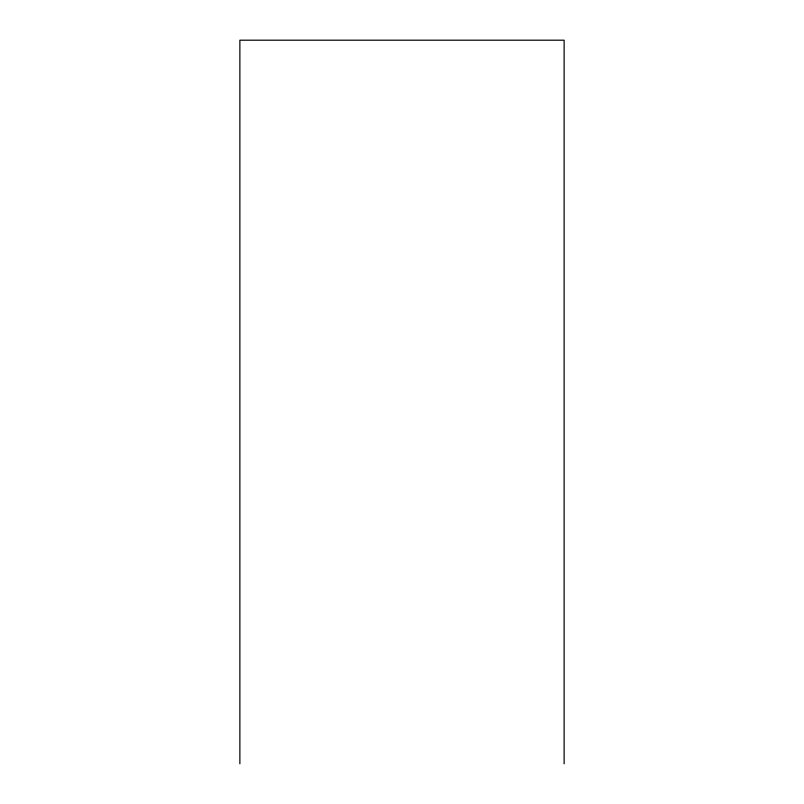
<?xml version="1.0" encoding="UTF-8"?>
<svg xmlns="http://www.w3.org/2000/svg" width="804" height="804" viewBox="0 0 804 804"><rect width="100%" height="100%" fill="white"/><g stroke="black" fill="none" stroke-linecap="round" stroke-linejoin="round"><path stroke-width="1.21" d="M564.127 763.8L564.127 40.2L239.873 40.2L239.873 763.8"/></g></svg>
